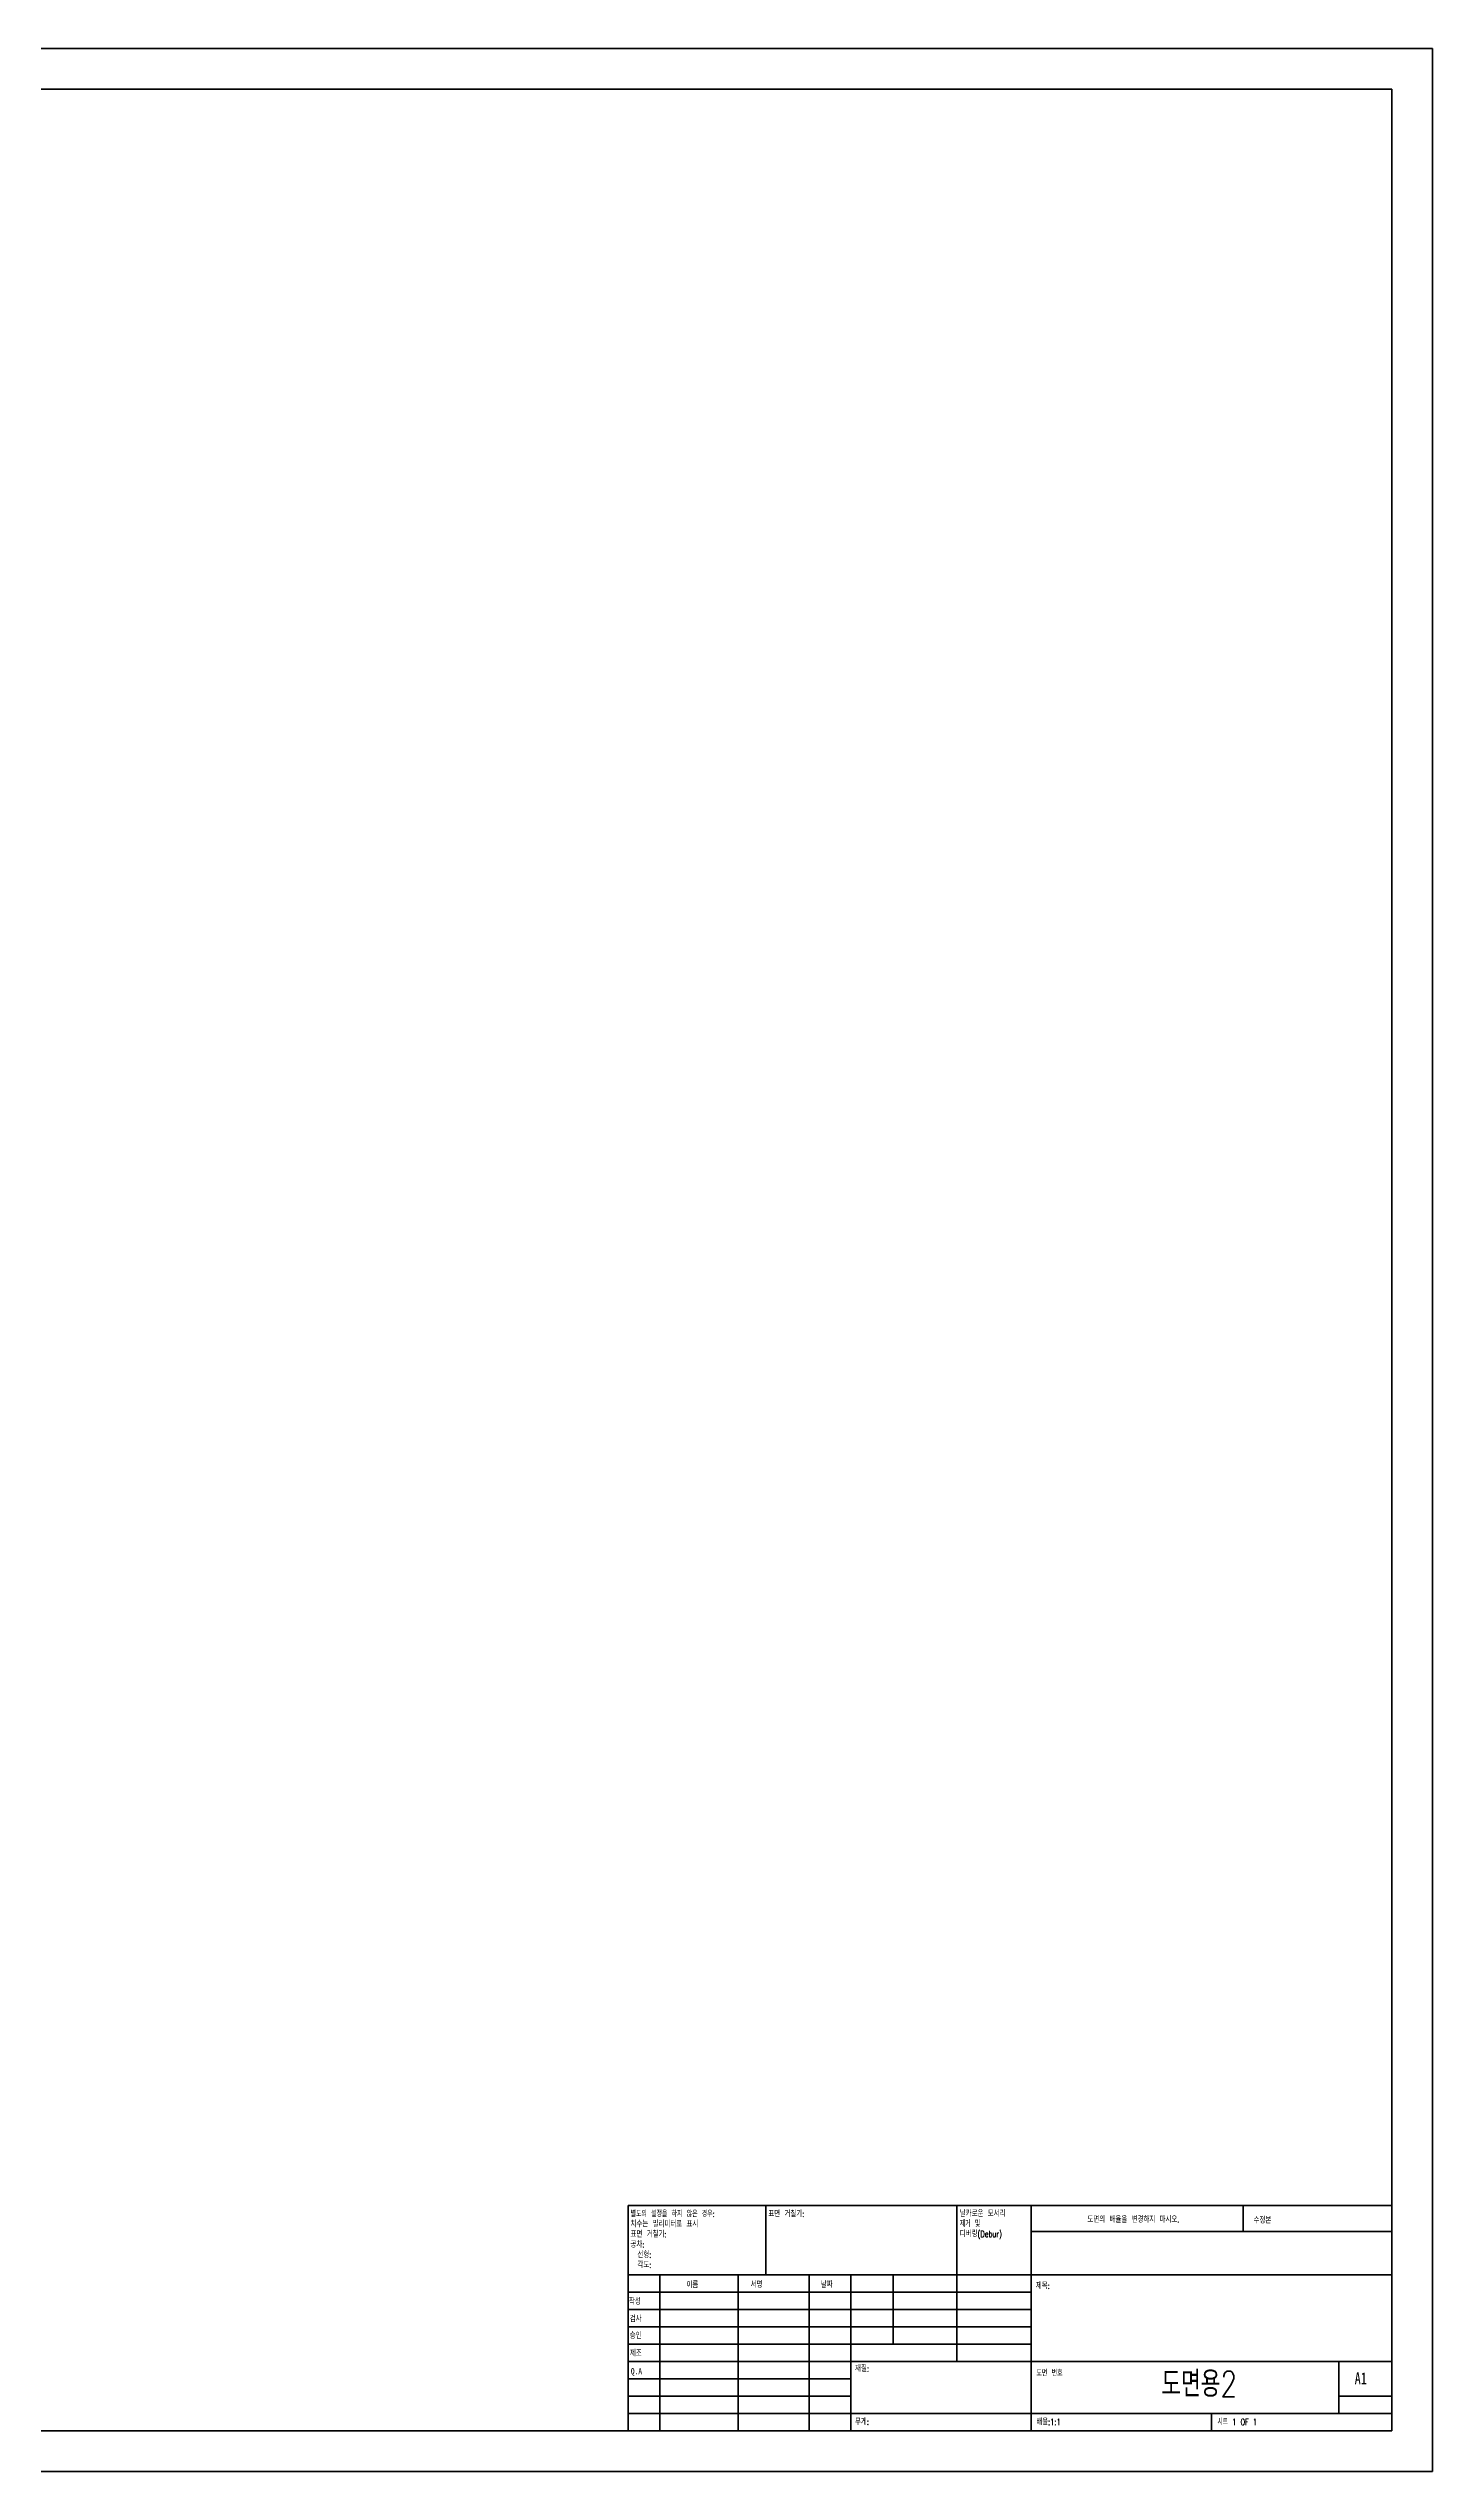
# Model space of a CAD drawing. Header units: millimetres. Extents: x 0 to 841, y 0 to 594.
# Drawn here: x 502 to 841, y 0 to 594 of the extents above; entities that cross this region are included whole.
import ezdxf

# ---------------------------------------------------------------- set-up
doc = ezdxf.new("R2010")
doc.units = ezdxf.units.MM
doc.styles.add('SLDTEXTSTYLE0', font='TXT', dxfattribs={"width": 0.75, "bigfont": 'bigfont'})
doc.styles.add('SLDTEXTSTYLE1', font='TXT', dxfattribs={"width": 0.75})
doc.styles.add('SLDTEXTSTYLE2', font='TXT', dxfattribs={"width": 0.666667, "bigfont": 'bigfont'})
doc.styles.add('SLDTEXTSTYLE3', font='TXT', dxfattribs={"width": 0.7, "bigfont": 'bigfont'})
doc.styles.add('SLDTEXTSTYLE4', font='TXT', dxfattribs={"width": 0.6875, "bigfont": 'bigfont'})
doc.styles.add('SLDTEXTSTYLE5', font='TXT', dxfattribs={"width": 0.691176, "bigfont": 'bigfont'})

# ---------------------------------------------------------------- blocks, each defined once
blk = doc.blocks.new('SW_NOTE_0')
at = {"color": 0, "linetype": 'Continuous', "lineweight": 0, "char_height": 1.5, "attachment_point": 1}
for s, insert, style in [('날카로운 모서리', (0, 1.93), 'SLDTEXTSTYLE0'), ('제거 및', (0, -0.57), 'SLDTEXTSTYLE4'), ('디버링(Debur)', (0, -3.07), 'SLDTEXTSTYLE0')]:
    blk.add_mtext(s, dxfattribs=dict(at, insert=insert, style=style))
blk = doc.blocks.new('SW_NOTE_1')
at = {"color": 0, "linetype": 'Continuous', "lineweight": 0, "char_height": 1.5, "attachment_point": 1}
for s, insert, style in [('별도의 설정을 하지 않은 경우:', (0, 1.93), 'SLDTEXTSTYLE5'), ('표면 거칠기:', (0, -3.07), 'SLDTEXTSTYLE0'), ('공차:', (0, -5.57), 'SLDTEXTSTYLE0'), ('치수는 밀리미터로 표시', (0, -0.57), 'SLDTEXTSTYLE0'), ('선형:', (1.69, -8.07), 'SLDTEXTSTYLE0'), ('각도:', (1.69, -10.57), 'SLDTEXTSTYLE0')]:
    blk.add_mtext(s, dxfattribs=dict(at, insert=insert, style=style))

msp = doc.modelspace()

# ---------------------------------------------------------------- linework, layer by layer
at = {"color": 7, "linetype": 'Continuous', "lineweight": 40}
for p, q in [((0.08, 594.21), (841.08, 594.21)), ((841.08, 0.21), (841.08, 594.21)), ((25.08, 584.21), (831.08, 584.21)), ((831.08, 10.21), (831.08, 584.21)), ((643.88, 65.46), (831.08, 65.46)), ((643.88, 65.46), (643.88, 10.21)), ((677.68, 48.46), (677.68, 65.46)), ((724.48, 65.46), (724.48, 27.21)), ((742.68, 65.46), (742.68, 10.21)), ((794.68, 59.09), (794.68, 65.46)), ((831.08, 65.46), (831.08, 10.21)), ((831.08, 59.09), (742.68, 59.09)), ((831.08, 48.46), (643.88, 48.46)), ((651.68, 48.46), (651.68, 10.21)), ((670.87, 48.46), (670.87, 10.21)), ((688.28, 48.46), (688.28, 10.21)), ((698.48, 10.21), (698.48, 48.46)), ((708.88, 31.46), (708.88, 48.46)), ((742.68, 44.21), (643.88, 44.21)), ((742.68, 39.96), (643.88, 39.96)), ((742.68, 35.71), (643.88, 35.71)), ((742.68, 31.46), (643.88, 31.46)), ((698.48, 27.21), (643.88, 27.21)), ((698.48, 27.21), (831.08, 27.21)), ((818.08, 14.46), (818.08, 27.21)), ((698.48, 22.96), (643.88, 22.96)), ((698.48, 18.71), (643.88, 18.71)), ((831.08, 18.71), (818.08, 18.71)), ((643.88, 14.46), (831.08, 14.46)), ((786.88, 10.21), (786.88, 14.46)), ((25.08, 10.21), (831.08, 10.21)), ((0.08, 0.21), (841.08, 0.21))]:
    msp.add_line(p, q, dxfattribs=at)

# ---------------------------------------------------------------- block references
at = {"color": 7, "linetype": 'Continuous', "lineweight": 0}
for name, p in [('SW_NOTE_1', (644.47, 62.2)), ('SW_NOTE_0', (725.19, 62.28))]:
    msp.add_blockref(name, p, dxfattribs=at)

# ---------------------------------------------------------------- texts
for s, insert, char_height, attachment_point, style in [('표면 거칠기:', (678.25, 64.13), 1.5, 1, 'SLDTEXTSTYLE0'), ('도면의 배율을 변경하지 마시오.', (756.49, 62.75), 1.5, 1, 'SLDTEXTSTYLE0'), ('수정본', (797.21, 62.55), 1.5, 1, 'SLDTEXTSTYLE0'), ('작성', (644.09, 42.64), 1.5, 1, 'SLDTEXTSTYLE0'), ('이름', (658.2, 46.72), 1.5, 1, 'SLDTEXTSTYLE0'), ('서명', (673.91, 46.78), 1.5, 1, 'SLDTEXTSTYLE0'), ('날짜', (691.09, 46.79), 1.5, 1, 'SLDTEXTSTYLE0'), ('제목:', (743.84, 46.49), 1.5, 1, 'SLDTEXTSTYLE0'), ('검사', (644.29, 38.37), 1.5, 1, 'SLDTEXTSTYLE0'), ('승인', (644.28, 34.28), 1.5, 1, 'SLDTEXTSTYLE0'), ('제조', (644.33, 29.95), 1.5, 1, 'SLDTEXTSTYLE0'), ('Q.A', (644.55, 25.56), 1.5, 1, 'SLDTEXTSTYLE1'), ('재질:', (699.52, 26.2), 1.5, 1, 'SLDTEXTSTYLE0'), ('도면 번호', (743.95, 25.08), 1.5, 1, 'SLDTEXTSTYLE3'), ('도면용2', (783.89, 24.85), 6.35, 2, 'SLDTEXTSTYLE0'), ('A1', (822, 24.52), 2.91, 1, 'SLDTEXTSTYLE1'), ('무게:', (699.5, 13.16), 1.499, 1, 'SLDTEXTSTYLE0'), ('배율:1:1', (743.95, 13.11), 1.5, 1, 'SLDTEXTSTYLE0'), ('시트 1 OF 1', (788.36, 13.11), 1.5, 1, 'SLDTEXTSTYLE2')]:
    msp.add_mtext(s, dxfattribs=dict(at, insert=insert, char_height=char_height, attachment_point=attachment_point, style=style))

doc.saveas('drawing.dxf')
